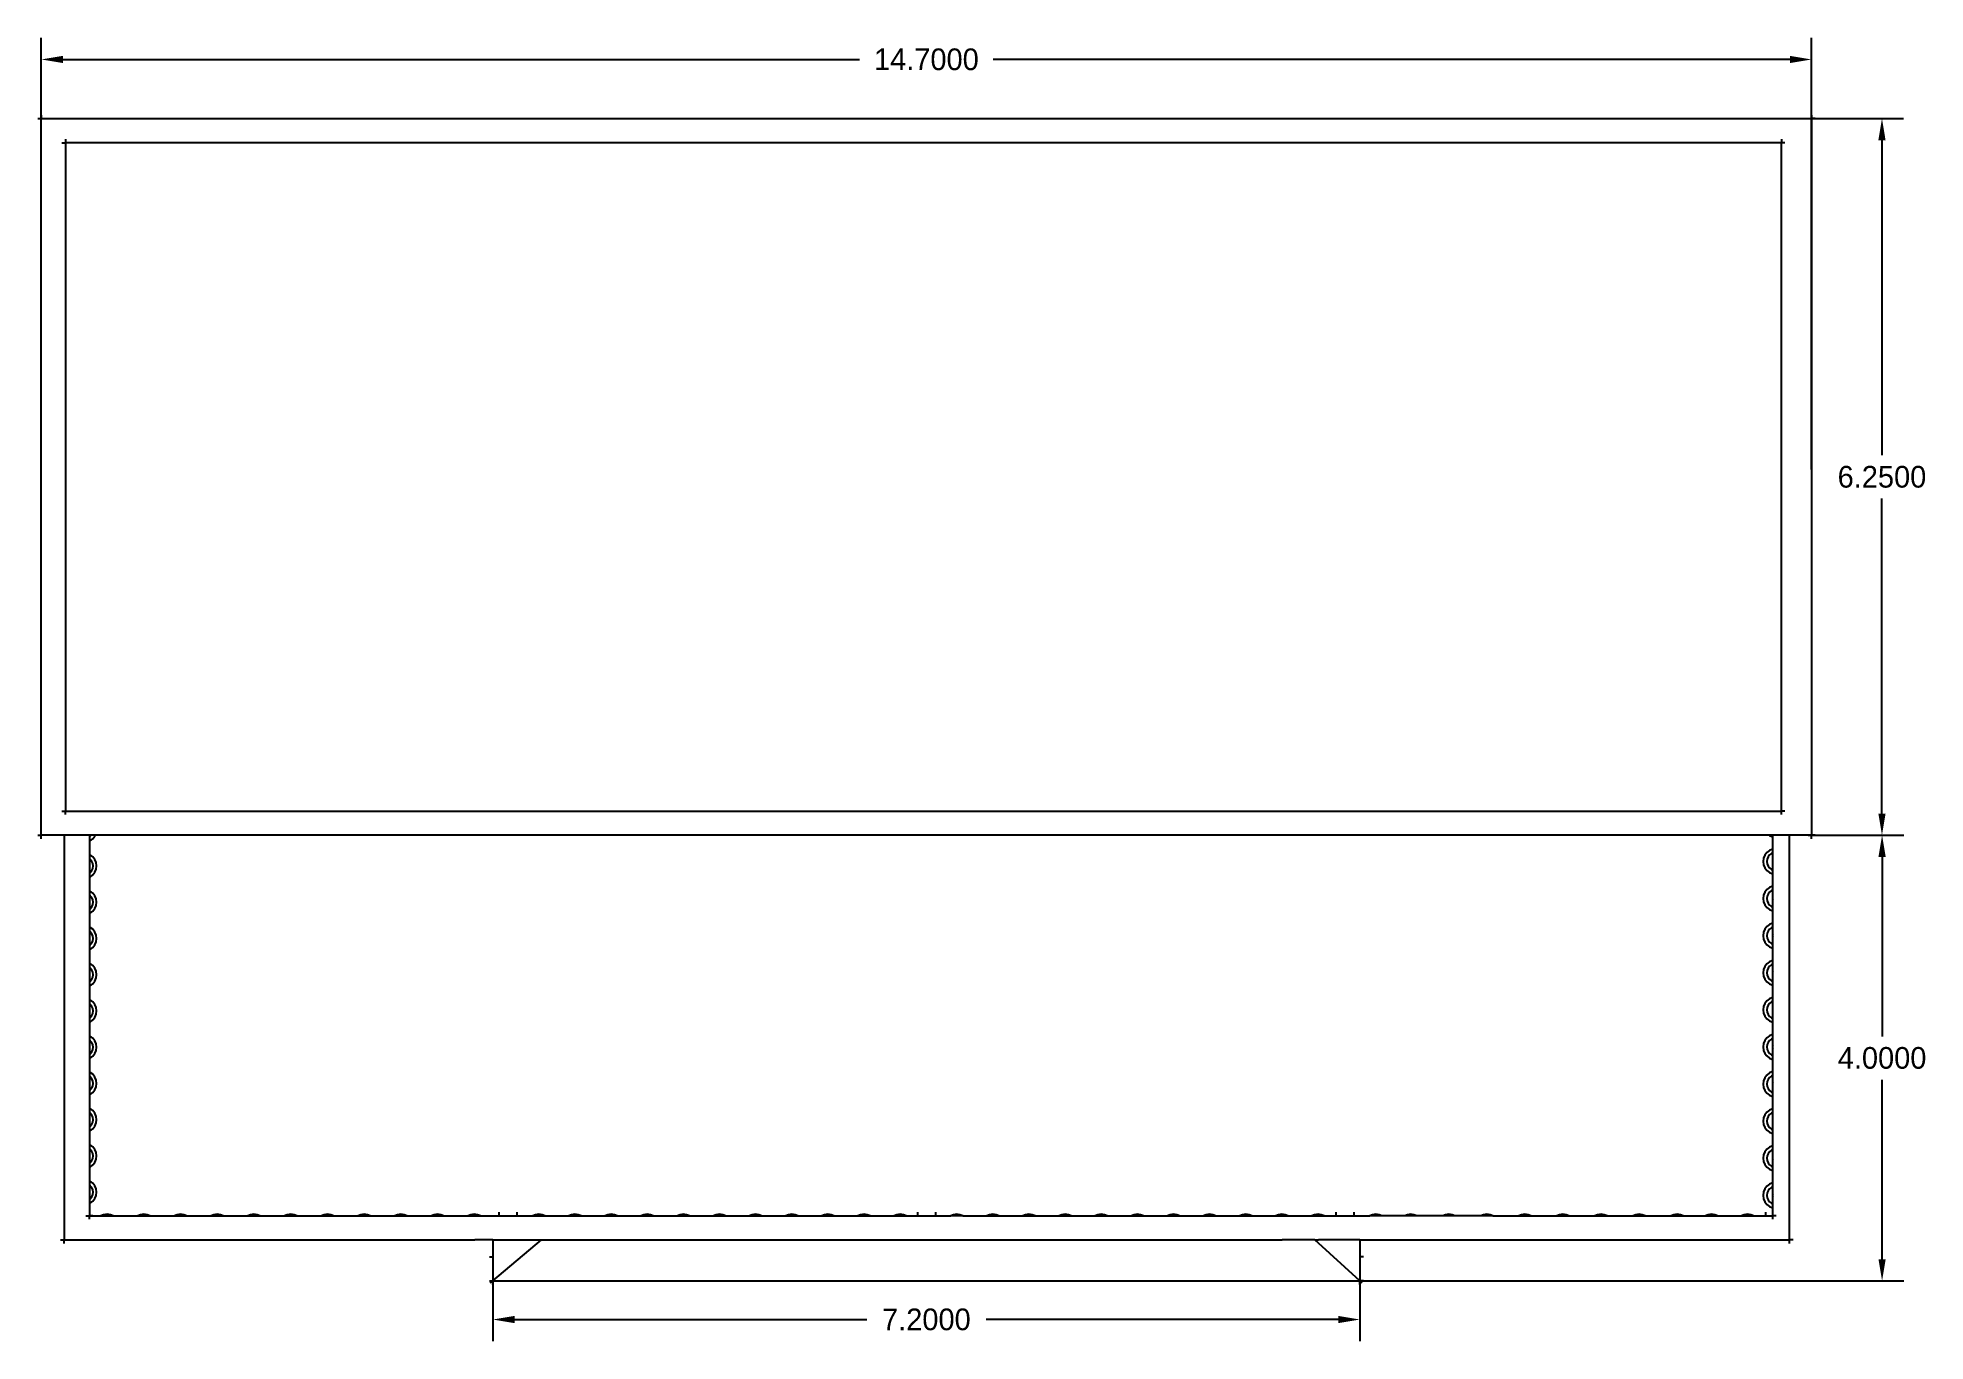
# Model space of a CAD drawing. Header units: metres. Extents: x -7.4 to 8.3, y -5.3 to 5.5.
import ezdxf

# ---------------------------------------------------------------- set-up
doc = ezdxf.new("R2010")
doc.units = ezdxf.units.M

msp = doc.modelspace()

# ---------------------------------------------------------------- linework, layer by layer
for p, q in [((-7.35, 1.912), (-7.35, 5.496)), ((7.35, 1.912), (7.35, 5.496)), ((-7.17, 5.316), (-0.555, 5.316)), ((7.17, 5.316), (0.555, 5.316)), ((-7.379, 4.825), (-7.35, 4.825)), ((-7.35, 4.854), (-7.35, 4.825)), ((-7.35, -1.125), (-7.35, 4.825)), ((-7.35, 4.825), (7.35, 4.825)), ((7.322, 4.825), (8.115, 4.825)), ((7.35, 4.854), (7.35, 4.825)), ((7.379, 4.825), (7.35, 4.825)), ((7.35, 4.825), (7.35, -1.125)), ((-7.179, 4.625), (-7.15, 4.625)), ((-7.15, 4.654), (-7.15, 4.625)), ((7.1, 4.625), (-7.15, 4.625)), ((-7.15, 4.625), (-7.15, -0.925)), ((7.1, 4.654), (7.1, 4.625)), ((7.1, -0.925), (7.1, 4.625)), ((7.129, 4.625), (7.1, 4.625)), ((7.935, 4.645), (7.935, 2.03)), ((7.935, -0.945), (7.935, 1.67)), ((-7.179, -0.925), (-7.15, -0.925)), ((-7.15, -0.925), (7.1, -0.925)), ((-7.15, -0.954), (-7.15, -0.925)), ((7.1, -0.954), (7.1, -0.925)), ((7.129, -0.925), (7.1, -0.925)), ((-7.379, -1.125), (-7.35, -1.125)), ((-7.35, -1.154), (-7.35, -1.125)), ((-7.16, -1.125), (-7.35, -1.125)), ((-7.16, -1.125), (-7.16, -4.485)), ((-6.95, -1.125), (-7.16, -1.125)), ((-6.937, -1.125), (-6.95, -1.125)), ((-6.95, -1.125), (-6.95, -1.139)), ((-6.95, -1.139), (-6.943, -1.133)), ((-6.95, -1.139), (-6.95, -1.174)), ((-6.95, -1.174), (-6.944, -1.171)), ((-6.95, -1.174), (-6.95, -1.285)), ((-6.944, -1.171), (-6.921, -1.154)), ((-6.943, -1.133), (-6.937, -1.125)), ((-6.902, -1.125), (-6.937, -1.125)), ((-6.921, -1.154), (-6.905, -1.132)), ((-6.905, -1.132), (-6.902, -1.125)), ((6.999, -1.125), (-6.902, -1.125)), ((7.002, -1.251), (6.98, -1.268)), ((6.999, -1.125), (7.002, -1.127)), ((7.028, -1.125), (6.999, -1.125)), ((7.002, -1.127), (7.027, -1.138)), ((7.027, -1.24), (7.002, -1.251)), ((7.027, -1.138), (7.028, -1.138)), ((7.028, -1.24), (7.027, -1.24)), ((7.168, -1.125), (7.028, -1.125)), ((7.028, -1.138), (7.028, -1.125)), ((7.028, -1.24), (7.028, -1.138)), ((7.028, -1.272), (7.028, -1.24)), ((7.168, -4.485), (7.168, -1.125)), ((7.35, -1.125), (7.168, -1.125)), ((7.322, -1.125), (8.115, -1.125)), ((7.35, -1.154), (7.35, -1.125)), ((7.379, -1.125), (7.35, -1.125)), ((7.781, -1.125), (8.116, -1.125)), ((-6.944, -1.288), (-6.95, -1.285)), ((-6.95, -1.285), (-6.95, -1.32)), ((-6.943, -1.326), (-6.95, -1.32)), ((-6.95, -1.32), (-6.95, -1.44)), ((-6.921, -1.304), (-6.944, -1.288)), ((-6.931, -1.342), (-6.943, -1.326)), ((-6.923, -1.36), (-6.931, -1.342)), ((-6.931, -1.418), (-6.923, -1.4)), ((-6.92, -1.38), (-6.923, -1.36)), ((-6.923, -1.4), (-6.92, -1.38)), ((-6.905, -1.327), (-6.921, -1.304)), ((-6.894, -1.352), (-6.905, -1.327)), ((-6.905, -1.433), (-6.894, -1.407)), ((-6.89, -1.38), (-6.894, -1.352)), ((-6.894, -1.407), (-6.89, -1.38)), ((6.952, -1.315), (6.948, -1.343)), ((6.948, -1.343), (6.952, -1.371)), ((6.963, -1.29), (6.952, -1.315)), ((6.952, -1.371), (6.963, -1.396)), ((6.98, -1.268), (6.963, -1.29)), ((6.963, -1.396), (6.98, -1.418)), ((6.981, -1.323), (6.978, -1.343)), ((6.978, -1.343), (6.981, -1.363)), ((6.989, -1.305), (6.981, -1.323)), ((6.981, -1.363), (6.989, -1.381)), ((7.001, -1.289), (6.989, -1.305)), ((6.989, -1.381), (7.001, -1.397)), ((7.017, -1.277), (7.001, -1.289)), ((7.001, -1.397), (7.017, -1.409)), ((7.028, -1.272), (7.017, -1.277)), ((7.017, -1.409), (7.028, -1.414)), ((7.026, -1.335), (7.025, -1.343)), ((7.025, -1.343), (7.026, -1.351)), ((7.028, -1.331), (7.026, -1.335)), ((7.026, -1.351), (7.028, -1.355)), ((7.028, -1.331), (7.028, -1.272)), ((7.028, -1.355), (7.028, -1.331)), ((7.028, -1.414), (7.028, -1.355)), ((7.936, -1.305), (7.936, -2.795)), ((-6.95, -1.44), (-6.943, -1.434)), ((-6.95, -1.44), (-6.95, -1.475)), ((-6.95, -1.475), (-6.944, -1.472)), ((-6.95, -1.475), (-6.95, -1.586)), ((-6.944, -1.472), (-6.921, -1.455)), ((-6.943, -1.434), (-6.931, -1.418)), ((-6.921, -1.455), (-6.905, -1.433)), ((6.98, -1.418), (7.002, -1.435)), ((7.002, -1.559), (6.98, -1.576)), ((7.002, -1.435), (7.027, -1.446)), ((7.027, -1.548), (7.002, -1.559)), ((7.027, -1.446), (7.028, -1.446)), ((7.028, -1.548), (7.027, -1.548)), ((7.028, -1.446), (7.028, -1.414)), ((7.028, -1.548), (7.028, -1.446)), ((7.028, -1.58), (7.028, -1.548)), ((-6.944, -1.589), (-6.95, -1.586)), ((-6.95, -1.586), (-6.95, -1.621)), ((-6.943, -1.627), (-6.95, -1.621)), ((-6.95, -1.621), (-6.95, -1.741)), ((-6.921, -1.605), (-6.944, -1.589)), ((-6.931, -1.643), (-6.943, -1.627)), ((-6.943, -1.735), (-6.931, -1.719)), ((-6.923, -1.661), (-6.931, -1.643)), ((-6.931, -1.719), (-6.923, -1.701)), ((-6.92, -1.681), (-6.923, -1.661)), ((-6.923, -1.701), (-6.92, -1.681)), ((-6.905, -1.628), (-6.921, -1.605)), ((-6.894, -1.653), (-6.905, -1.628)), ((-6.905, -1.734), (-6.894, -1.708)), ((-6.89, -1.681), (-6.894, -1.653)), ((-6.894, -1.708), (-6.89, -1.681)), ((6.952, -1.623), (6.948, -1.651)), ((6.948, -1.651), (6.952, -1.679)), ((6.963, -1.598), (6.952, -1.623)), ((6.952, -1.679), (6.963, -1.704)), ((6.98, -1.576), (6.963, -1.598)), ((6.963, -1.704), (6.98, -1.726)), ((6.981, -1.631), (6.978, -1.651)), ((6.978, -1.651), (6.981, -1.671)), ((6.989, -1.613), (6.981, -1.631)), ((6.981, -1.671), (6.989, -1.689)), ((7.001, -1.597), (6.989, -1.613)), ((6.989, -1.689), (7.001, -1.705)), ((7.017, -1.585), (7.001, -1.597)), ((7.001, -1.705), (7.017, -1.717)), ((7.028, -1.58), (7.017, -1.585)), ((7.017, -1.717), (7.028, -1.722)), ((7.026, -1.643), (7.025, -1.651)), ((7.025, -1.651), (7.026, -1.659)), ((7.028, -1.639), (7.026, -1.643)), ((7.026, -1.659), (7.028, -1.663)), ((7.028, -1.639), (7.028, -1.58)), ((7.028, -1.663), (7.028, -1.639)), ((7.028, -1.722), (7.028, -1.663)), ((7.028, -1.754), (7.028, -1.722)), ((-6.95, -1.741), (-6.943, -1.735)), ((-6.95, -1.741), (-6.95, -1.776)), ((-6.95, -1.776), (-6.944, -1.773)), ((-6.95, -1.776), (-6.95, -1.887)), ((-6.944, -1.773), (-6.921, -1.756)), ((-6.921, -1.756), (-6.905, -1.734)), ((6.98, -1.726), (7.002, -1.743)), ((7.002, -1.867), (6.98, -1.884)), ((7.002, -1.743), (7.027, -1.754)), ((7.027, -1.856), (7.002, -1.867)), ((7.027, -1.754), (7.028, -1.754)), ((7.028, -1.856), (7.027, -1.856)), ((7.028, -1.856), (7.028, -1.754)), ((7.028, -1.888), (7.028, -1.856)), ((-6.944, -1.89), (-6.95, -1.887)), ((-6.95, -1.887), (-6.95, -1.922)), ((-6.943, -1.928), (-6.95, -1.922)), ((-6.95, -1.922), (-6.95, -2.042)), ((-6.95, -2.042), (-6.943, -2.036)), ((-6.921, -1.906), (-6.944, -1.89)), ((-6.931, -1.944), (-6.943, -1.928)), ((-6.943, -2.036), (-6.931, -2.02)), ((-6.923, -1.962), (-6.931, -1.944)), ((-6.931, -2.02), (-6.923, -2.002)), ((-6.92, -1.982), (-6.923, -1.962)), ((-6.923, -2.002), (-6.92, -1.982)), ((-6.905, -1.929), (-6.921, -1.906)), ((-6.921, -2.057), (-6.905, -2.035)), ((-6.894, -1.954), (-6.905, -1.929)), ((-6.905, -2.035), (-6.894, -2.009)), ((-6.89, -1.982), (-6.894, -1.954)), ((-6.894, -2.009), (-6.89, -1.982)), ((6.952, -1.931), (6.948, -1.959)), ((6.948, -1.959), (6.952, -1.987)), ((6.963, -1.906), (6.952, -1.931)), ((6.952, -1.987), (6.963, -2.012)), ((6.98, -1.884), (6.963, -1.906)), ((6.963, -2.012), (6.98, -2.034)), ((6.981, -1.939), (6.978, -1.959)), ((6.978, -1.959), (6.981, -1.979)), ((6.98, -2.034), (7.002, -2.051)), ((6.989, -1.921), (6.981, -1.939)), ((6.981, -1.979), (6.989, -1.997)), ((7.001, -1.905), (6.989, -1.921)), ((6.989, -1.997), (7.001, -2.013)), ((7.017, -1.893), (7.001, -1.905)), ((7.001, -2.013), (7.017, -2.025)), ((7.028, -1.888), (7.017, -1.893)), ((7.017, -2.025), (7.028, -2.03)), ((7.026, -1.951), (7.025, -1.959)), ((7.025, -1.959), (7.026, -1.967)), ((7.028, -1.947), (7.026, -1.951)), ((7.026, -1.967), (7.028, -1.971)), ((7.028, -1.947), (7.028, -1.888)), ((7.028, -1.971), (7.028, -1.947)), ((7.028, -2.03), (7.028, -1.971)), ((7.028, -2.062), (7.028, -2.03)), ((-6.95, -2.042), (-6.95, -2.077)), ((-6.95, -2.077), (-6.944, -2.074)), ((-6.95, -2.077), (-6.95, -2.188)), ((-6.944, -2.191), (-6.95, -2.188)), ((-6.95, -2.188), (-6.95, -2.223)), ((-6.944, -2.074), (-6.921, -2.057)), ((-6.921, -2.207), (-6.944, -2.191)), ((6.98, -2.192), (6.963, -2.214)), ((7.002, -2.175), (6.98, -2.192)), ((7.002, -2.051), (7.027, -2.062)), ((7.027, -2.164), (7.002, -2.175)), ((7.027, -2.062), (7.028, -2.062)), ((7.028, -2.164), (7.027, -2.164)), ((7.028, -2.164), (7.028, -2.062)), ((7.028, -2.196), (7.028, -2.164)), ((-6.943, -2.229), (-6.95, -2.223)), ((-6.95, -2.223), (-6.95, -2.343)), ((-6.95, -2.343), (-6.943, -2.337)), ((-6.95, -2.343), (-6.95, -2.378)), ((-6.931, -2.245), (-6.943, -2.229)), ((-6.943, -2.337), (-6.931, -2.321)), ((-6.923, -2.263), (-6.931, -2.245)), ((-6.931, -2.321), (-6.923, -2.303)), ((-6.92, -2.283), (-6.923, -2.263)), ((-6.923, -2.303), (-6.92, -2.283)), ((-6.905, -2.23), (-6.921, -2.207)), ((-6.921, -2.358), (-6.905, -2.336)), ((-6.894, -2.255), (-6.905, -2.23)), ((-6.905, -2.336), (-6.894, -2.31)), ((-6.89, -2.283), (-6.894, -2.255)), ((-6.894, -2.31), (-6.89, -2.283)), ((6.952, -2.239), (6.948, -2.267)), ((6.948, -2.267), (6.952, -2.295)), ((6.963, -2.214), (6.952, -2.239)), ((6.952, -2.295), (6.963, -2.32)), ((6.963, -2.32), (6.98, -2.342)), ((6.981, -2.247), (6.978, -2.267)), ((6.978, -2.267), (6.981, -2.287)), ((6.98, -2.342), (7.002, -2.359)), ((6.989, -2.229), (6.981, -2.247)), ((6.981, -2.287), (6.989, -2.305)), ((7.001, -2.213), (6.989, -2.229)), ((6.989, -2.305), (7.001, -2.321)), ((7.017, -2.201), (7.001, -2.213)), ((7.001, -2.321), (7.017, -2.333)), ((7.028, -2.196), (7.017, -2.201)), ((7.017, -2.333), (7.028, -2.338)), ((7.026, -2.259), (7.025, -2.267)), ((7.025, -2.267), (7.026, -2.275)), ((7.028, -2.255), (7.026, -2.259)), ((7.026, -2.275), (7.028, -2.279)), ((7.028, -2.255), (7.028, -2.196)), ((7.028, -2.279), (7.028, -2.255)), ((7.028, -2.338), (7.028, -2.279)), ((7.028, -2.37), (7.028, -2.338)), ((-6.95, -2.378), (-6.944, -2.375)), ((-6.95, -2.378), (-6.95, -2.489)), ((-6.944, -2.492), (-6.95, -2.489)), ((-6.95, -2.489), (-6.95, -2.524)), ((-6.944, -2.375), (-6.921, -2.358)), ((-6.921, -2.508), (-6.944, -2.492)), ((6.98, -2.5), (6.963, -2.522)), ((7.002, -2.483), (6.98, -2.5)), ((7.002, -2.359), (7.027, -2.37)), ((7.027, -2.472), (7.002, -2.483)), ((7.028, -2.504), (7.017, -2.509)), ((7.027, -2.37), (7.028, -2.37)), ((7.028, -2.472), (7.027, -2.472)), ((7.028, -2.472), (7.028, -2.37)), ((7.028, -2.504), (7.028, -2.472)), ((7.028, -2.563), (7.028, -2.504)), ((-6.943, -2.53), (-6.95, -2.524)), ((-6.95, -2.524), (-6.95, -2.644)), ((-6.95, -2.644), (-6.943, -2.638)), ((-6.95, -2.644), (-6.95, -2.679)), ((-6.944, -2.676), (-6.921, -2.659)), ((-6.931, -2.546), (-6.943, -2.53)), ((-6.943, -2.638), (-6.931, -2.622)), ((-6.923, -2.564), (-6.931, -2.546)), ((-6.931, -2.622), (-6.923, -2.604)), ((-6.92, -2.584), (-6.923, -2.564)), ((-6.923, -2.604), (-6.92, -2.584)), ((-6.905, -2.531), (-6.921, -2.508)), ((-6.921, -2.659), (-6.905, -2.637)), ((-6.894, -2.556), (-6.905, -2.531)), ((-6.905, -2.637), (-6.894, -2.611)), ((-6.89, -2.584), (-6.894, -2.556)), ((-6.894, -2.611), (-6.89, -2.584)), ((6.952, -2.547), (6.948, -2.575)), ((6.948, -2.575), (6.952, -2.603)), ((6.963, -2.522), (6.952, -2.547)), ((6.952, -2.603), (6.963, -2.628)), ((6.963, -2.628), (6.98, -2.65)), ((6.981, -2.555), (6.978, -2.575)), ((6.978, -2.575), (6.981, -2.595)), ((6.98, -2.65), (7.002, -2.667)), ((6.989, -2.537), (6.981, -2.555)), ((6.981, -2.595), (6.989, -2.613)), ((7.001, -2.521), (6.989, -2.537)), ((6.989, -2.613), (7.001, -2.629)), ((7.017, -2.509), (7.001, -2.521)), ((7.001, -2.629), (7.017, -2.641)), ((7.017, -2.641), (7.028, -2.646)), ((7.026, -2.567), (7.025, -2.575)), ((7.025, -2.575), (7.026, -2.583)), ((7.028, -2.563), (7.026, -2.567)), ((7.026, -2.583), (7.028, -2.587)), ((7.028, -2.587), (7.028, -2.563)), ((7.028, -2.646), (7.028, -2.587)), ((7.028, -2.678), (7.028, -2.646)), ((-6.95, -2.679), (-6.944, -2.676)), ((-6.95, -2.679), (-6.95, -2.79)), ((-6.944, -2.793), (-6.95, -2.79)), ((-6.95, -2.79), (-6.95, -2.825)), ((-6.921, -2.809), (-6.944, -2.793)), ((-6.905, -2.832), (-6.921, -2.809)), ((6.98, -2.808), (6.963, -2.83)), ((7.002, -2.791), (6.98, -2.808)), ((7.017, -2.817), (7.001, -2.829)), ((7.002, -2.667), (7.027, -2.678)), ((7.027, -2.78), (7.002, -2.791)), ((7.028, -2.812), (7.017, -2.817)), ((7.027, -2.678), (7.028, -2.678)), ((7.028, -2.78), (7.027, -2.78)), ((7.028, -2.78), (7.028, -2.678)), ((7.028, -2.812), (7.028, -2.78)), ((7.028, -2.871), (7.028, -2.812)), ((-6.943, -2.831), (-6.95, -2.825)), ((-6.95, -2.825), (-6.95, -2.945)), ((-6.95, -2.945), (-6.943, -2.939)), ((-6.95, -2.945), (-6.95, -2.98)), ((-6.95, -2.98), (-6.944, -2.977)), ((-6.944, -2.977), (-6.921, -2.96)), ((-6.931, -2.847), (-6.943, -2.831)), ((-6.943, -2.939), (-6.931, -2.923)), ((-6.923, -2.865), (-6.931, -2.847)), ((-6.931, -2.923), (-6.923, -2.905)), ((-6.92, -2.885), (-6.923, -2.865)), ((-6.923, -2.905), (-6.92, -2.885)), ((-6.921, -2.96), (-6.905, -2.938)), ((-6.894, -2.857), (-6.905, -2.832)), ((-6.905, -2.938), (-6.894, -2.912)), ((-6.89, -2.885), (-6.894, -2.857)), ((-6.894, -2.912), (-6.89, -2.885)), ((6.952, -2.855), (6.948, -2.883)), ((6.948, -2.883), (6.952, -2.911)), ((6.963, -2.83), (6.952, -2.855)), ((6.952, -2.911), (6.963, -2.936)), ((6.963, -2.936), (6.98, -2.958)), ((6.981, -2.863), (6.978, -2.883)), ((6.978, -2.883), (6.981, -2.903)), ((6.98, -2.958), (7.002, -2.975)), ((6.989, -2.845), (6.981, -2.863)), ((6.981, -2.903), (6.989, -2.921)), ((7.001, -2.829), (6.989, -2.845)), ((6.989, -2.921), (7.001, -2.937)), ((7.001, -2.937), (7.017, -2.949)), ((7.002, -2.975), (7.027, -2.986)), ((7.017, -2.949), (7.028, -2.954)), ((7.026, -2.875), (7.025, -2.883)), ((7.025, -2.883), (7.026, -2.891)), ((7.028, -2.871), (7.026, -2.875)), ((7.026, -2.891), (7.028, -2.895)), ((7.028, -2.895), (7.028, -2.871)), ((7.028, -2.954), (7.028, -2.895)), ((7.028, -2.986), (7.028, -2.954)), ((-6.95, -2.98), (-6.95, -3.091)), ((-6.944, -3.094), (-6.95, -3.091)), ((-6.95, -3.091), (-6.95, -3.126)), ((-6.943, -3.132), (-6.95, -3.126)), ((-6.95, -3.126), (-6.95, -3.246)), ((-6.921, -3.11), (-6.944, -3.094)), ((-6.931, -3.148), (-6.943, -3.132)), ((-6.905, -3.133), (-6.921, -3.11)), ((-6.894, -3.158), (-6.905, -3.133)), ((6.98, -3.116), (6.963, -3.138)), ((7.002, -3.099), (6.98, -3.116)), ((7.017, -3.125), (7.001, -3.137)), ((7.027, -3.088), (7.002, -3.099)), ((7.028, -3.12), (7.017, -3.125)), ((7.027, -2.986), (7.028, -2.986)), ((7.028, -3.088), (7.027, -3.088)), ((7.028, -3.088), (7.028, -2.986)), ((7.028, -3.12), (7.028, -3.088)), ((7.028, -3.179), (7.028, -3.12)), ((-6.95, -3.246), (-6.943, -3.24)), ((-6.95, -3.246), (-6.95, -3.281)), ((-6.95, -3.281), (-6.944, -3.278)), ((-6.95, -3.281), (-6.95, -3.392)), ((-6.944, -3.278), (-6.921, -3.261)), ((-6.943, -3.24), (-6.931, -3.224)), ((-6.923, -3.166), (-6.931, -3.148)), ((-6.931, -3.224), (-6.923, -3.206)), ((-6.92, -3.186), (-6.923, -3.166)), ((-6.923, -3.206), (-6.92, -3.186)), ((-6.921, -3.261), (-6.905, -3.239)), ((-6.905, -3.239), (-6.894, -3.213)), ((-6.89, -3.186), (-6.894, -3.158)), ((-6.894, -3.213), (-6.89, -3.186)), ((6.952, -3.163), (6.948, -3.191)), ((6.948, -3.191), (6.952, -3.219)), ((6.963, -3.138), (6.952, -3.163)), ((6.952, -3.219), (6.963, -3.244)), ((6.963, -3.244), (6.98, -3.266)), ((6.981, -3.171), (6.978, -3.191)), ((6.978, -3.191), (6.981, -3.211)), ((6.98, -3.266), (7.002, -3.283)), ((6.989, -3.153), (6.981, -3.171)), ((6.981, -3.211), (6.989, -3.229)), ((7.001, -3.137), (6.989, -3.153)), ((6.989, -3.229), (7.001, -3.245)), ((7.001, -3.245), (7.017, -3.257)), ((7.002, -3.283), (7.027, -3.294)), ((7.017, -3.257), (7.028, -3.262)), ((7.026, -3.183), (7.025, -3.191)), ((7.025, -3.191), (7.026, -3.199)), ((7.028, -3.179), (7.026, -3.183)), ((7.026, -3.199), (7.028, -3.203)), ((7.028, -3.203), (7.028, -3.179)), ((7.028, -3.262), (7.028, -3.203)), ((7.028, -3.294), (7.028, -3.262)), ((7.936, -4.645), (7.936, -3.155)), ((-6.944, -3.395), (-6.95, -3.392)), ((-6.95, -3.392), (-6.95, -3.427)), ((-6.943, -3.433), (-6.95, -3.427)), ((-6.95, -3.427), (-6.95, -3.547)), ((-6.921, -3.411), (-6.944, -3.395)), ((-6.931, -3.449), (-6.943, -3.433)), ((-6.905, -3.434), (-6.921, -3.411)), ((-6.894, -3.459), (-6.905, -3.434)), ((6.963, -3.446), (6.952, -3.471)), ((6.98, -3.424), (6.963, -3.446)), ((7.002, -3.407), (6.98, -3.424)), ((7.001, -3.445), (6.989, -3.461)), ((7.017, -3.433), (7.001, -3.445)), ((7.027, -3.396), (7.002, -3.407)), ((7.028, -3.428), (7.017, -3.433)), ((7.027, -3.294), (7.028, -3.294)), ((7.028, -3.396), (7.027, -3.396)), ((7.028, -3.396), (7.028, -3.294)), ((7.028, -3.428), (7.028, -3.396)), ((7.028, -3.487), (7.028, -3.428)), ((-6.95, -3.547), (-6.943, -3.541)), ((-6.95, -3.547), (-6.95, -3.582)), ((-6.95, -3.582), (-6.944, -3.579)), ((-6.95, -3.582), (-6.95, -3.693)), ((-6.944, -3.579), (-6.921, -3.562)), ((-6.943, -3.541), (-6.931, -3.525)), ((-6.923, -3.467), (-6.931, -3.449)), ((-6.931, -3.525), (-6.923, -3.507)), ((-6.92, -3.487), (-6.923, -3.467)), ((-6.923, -3.507), (-6.92, -3.487)), ((-6.921, -3.562), (-6.905, -3.54)), ((-6.905, -3.54), (-6.894, -3.514)), ((-6.89, -3.487), (-6.894, -3.459)), ((-6.894, -3.514), (-6.89, -3.487)), ((6.952, -3.471), (6.948, -3.499)), ((6.948, -3.499), (6.952, -3.527)), ((6.952, -3.527), (6.963, -3.552)), ((6.963, -3.552), (6.98, -3.574)), ((6.981, -3.479), (6.978, -3.499)), ((6.978, -3.499), (6.981, -3.519)), ((6.98, -3.574), (7.002, -3.591)), ((6.989, -3.461), (6.981, -3.479)), ((6.981, -3.519), (6.989, -3.537)), ((6.989, -3.537), (7.001, -3.553)), ((7.001, -3.553), (7.017, -3.565)), ((7.002, -3.591), (7.027, -3.602)), ((7.017, -3.565), (7.028, -3.57)), ((7.026, -3.491), (7.025, -3.499)), ((7.025, -3.499), (7.026, -3.507)), ((7.028, -3.487), (7.026, -3.491)), ((7.026, -3.507), (7.028, -3.511)), ((7.027, -3.602), (7.028, -3.602)), ((7.028, -3.511), (7.028, -3.487)), ((7.028, -3.57), (7.028, -3.511)), ((7.028, -3.602), (7.028, -3.57)), ((7.028, -3.704), (7.028, -3.602)), ((-6.944, -3.696), (-6.95, -3.693)), ((-6.95, -3.693), (-6.95, -3.728)), ((-6.943, -3.734), (-6.95, -3.728)), ((-6.95, -3.728), (-6.95, -3.848)), ((-6.921, -3.712), (-6.944, -3.696)), ((-6.931, -3.75), (-6.943, -3.734)), ((-6.923, -3.768), (-6.931, -3.75)), ((-6.905, -3.735), (-6.921, -3.712)), ((-6.894, -3.76), (-6.905, -3.735)), ((-6.89, -3.788), (-6.894, -3.76)), ((6.963, -3.754), (6.952, -3.779)), ((6.98, -3.732), (6.963, -3.754)), ((7.002, -3.715), (6.98, -3.732)), ((7.001, -3.753), (6.989, -3.769)), ((7.017, -3.741), (7.001, -3.753)), ((7.027, -3.704), (7.002, -3.715)), ((7.028, -3.736), (7.017, -3.741)), ((7.028, -3.704), (7.027, -3.704)), ((7.028, -3.736), (7.028, -3.704)), ((7.028, -3.795), (7.028, -3.736)), ((-6.95, -3.848), (-6.943, -3.842)), ((-6.95, -3.848), (-6.95, -3.883)), ((-6.95, -3.883), (-6.944, -3.88)), ((-6.95, -3.883), (-6.95, -3.994)), ((-6.944, -3.88), (-6.921, -3.863)), ((-6.943, -3.842), (-6.931, -3.826)), ((-6.931, -3.826), (-6.923, -3.808)), ((-6.92, -3.788), (-6.923, -3.768)), ((-6.923, -3.808), (-6.92, -3.788)), ((-6.921, -3.863), (-6.905, -3.841)), ((-6.905, -3.841), (-6.894, -3.815)), ((-6.894, -3.815), (-6.89, -3.788)), ((6.952, -3.779), (6.948, -3.807)), ((6.948, -3.807), (6.952, -3.835)), ((6.952, -3.835), (6.963, -3.86)), ((6.963, -3.86), (6.98, -3.882)), ((6.981, -3.787), (6.978, -3.807)), ((6.978, -3.807), (6.981, -3.827)), ((6.98, -3.882), (7.002, -3.899)), ((6.989, -3.769), (6.981, -3.787)), ((6.981, -3.827), (6.989, -3.845)), ((6.989, -3.845), (7.001, -3.861)), ((7.001, -3.861), (7.017, -3.873)), ((7.002, -3.899), (7.027, -3.91)), ((7.017, -3.873), (7.028, -3.878)), ((7.026, -3.799), (7.025, -3.807)), ((7.025, -3.807), (7.026, -3.815)), ((7.028, -3.795), (7.026, -3.799)), ((7.026, -3.815), (7.028, -3.819)), ((7.027, -3.91), (7.028, -3.91)), ((7.028, -3.819), (7.028, -3.795)), ((7.028, -3.878), (7.028, -3.819)), ((7.028, -3.91), (7.028, -3.878)), ((7.028, -4.012), (7.028, -3.91)), ((-6.944, -3.997), (-6.95, -3.994)), ((-6.95, -3.994), (-6.95, -4.029)), ((-6.943, -4.035), (-6.95, -4.029)), ((-6.95, -4.029), (-6.95, -4.149)), ((-6.921, -4.013), (-6.944, -3.997)), ((-6.931, -4.051), (-6.943, -4.035)), ((-6.923, -4.069), (-6.931, -4.051)), ((-6.92, -4.089), (-6.923, -4.069)), ((-6.905, -4.036), (-6.921, -4.013)), ((-6.894, -4.061), (-6.905, -4.036)), ((-6.89, -4.089), (-6.894, -4.061)), ((6.963, -4.062), (6.952, -4.087)), ((6.98, -4.04), (6.963, -4.062)), ((7.002, -4.023), (6.98, -4.04)), ((7.001, -4.061), (6.989, -4.077)), ((7.017, -4.049), (7.001, -4.061)), ((7.027, -4.012), (7.002, -4.023)), ((7.028, -4.044), (7.017, -4.049)), ((7.028, -4.012), (7.027, -4.012)), ((7.028, -4.044), (7.028, -4.012)), ((7.028, -4.103), (7.028, -4.044)), ((-6.95, -4.149), (-6.943, -4.143)), ((-6.95, -4.149), (-6.95, -4.184)), ((-6.95, -4.184), (-6.944, -4.181)), ((-6.95, -4.184), (-6.95, -4.285)), ((-6.944, -4.181), (-6.921, -4.164)), ((-6.943, -4.143), (-6.931, -4.127)), ((-6.931, -4.127), (-6.923, -4.109)), ((-6.923, -4.109), (-6.92, -4.089)), ((-6.921, -4.164), (-6.905, -4.142)), ((-6.905, -4.142), (-6.894, -4.116)), ((-6.894, -4.116), (-6.89, -4.089)), ((6.952, -4.087), (6.948, -4.115)), ((6.948, -4.115), (6.952, -4.143)), ((6.952, -4.143), (6.963, -4.168)), ((6.963, -4.168), (6.98, -4.19)), ((6.981, -4.095), (6.978, -4.115)), ((6.978, -4.115), (6.981, -4.135)), ((6.98, -4.19), (7.002, -4.207)), ((6.989, -4.077), (6.981, -4.095)), ((6.981, -4.135), (6.989, -4.153)), ((6.989, -4.153), (7.001, -4.169)), ((7.001, -4.169), (7.017, -4.181)), ((7.002, -4.207), (7.027, -4.218)), ((7.017, -4.181), (7.028, -4.186)), ((7.026, -4.107), (7.025, -4.115)), ((7.025, -4.115), (7.026, -4.123)), ((7.028, -4.103), (7.026, -4.107)), ((7.026, -4.123), (7.028, -4.127)), ((7.027, -4.218), (7.028, -4.218)), ((7.028, -4.127), (7.028, -4.103)), ((7.028, -4.186), (7.028, -4.127)), ((7.028, -4.218), (7.028, -4.186)), ((7.028, -4.285), (7.028, -4.218)), ((-6.979, -4.285), (-6.95, -4.285)), ((-6.95, -4.314), (-6.95, -4.285)), ((-6.95, -4.285), (-6.854, -4.285)), ((-6.921, -4.285), (-6.95, -4.285)), ((-6.832, -4.276), (-6.854, -4.285)), ((-6.854, -4.285), (-6.754, -4.285)), ((-6.804, -4.272), (-6.832, -4.276)), ((-6.776, -4.276), (-6.804, -4.272)), ((-6.754, -4.285), (-6.776, -4.276)), ((-6.754, -4.285), (-6.549, -4.285)), ((-6.527, -4.276), (-6.549, -4.285)), ((-6.549, -4.285), (-6.449, -4.285)), ((-6.499, -4.272), (-6.527, -4.276)), ((-6.471, -4.276), (-6.499, -4.272)), ((-6.449, -4.285), (-6.471, -4.276)), ((-6.449, -4.285), (-6.244, -4.285)), ((-6.222, -4.276), (-6.244, -4.285)), ((-6.244, -4.285), (-6.144, -4.285)), ((-6.194, -4.272), (-6.222, -4.276)), ((-6.166, -4.276), (-6.194, -4.272)), ((-6.144, -4.285), (-6.166, -4.276)), ((-6.144, -4.285), (-5.939, -4.285)), ((-5.917, -4.276), (-5.939, -4.285)), ((-5.939, -4.285), (-5.839, -4.285)), ((-5.889, -4.272), (-5.917, -4.276)), ((-5.861, -4.276), (-5.889, -4.272)), ((-5.839, -4.285), (-5.861, -4.276)), ((-5.839, -4.285), (-5.634, -4.285)), ((-5.612, -4.276), (-5.634, -4.285)), ((-5.634, -4.285), (-5.534, -4.285)), ((-5.584, -4.272), (-5.612, -4.276)), ((-5.556, -4.276), (-5.584, -4.272)), ((-5.534, -4.285), (-5.556, -4.276)), ((-5.534, -4.285), (-5.329, -4.285)), ((-5.307, -4.276), (-5.329, -4.285)), ((-5.329, -4.285), (-5.229, -4.285)), ((-5.279, -4.272), (-5.307, -4.276)), ((-5.251, -4.276), (-5.279, -4.272)), ((-5.229, -4.285), (-5.251, -4.276)), ((-5.229, -4.285), (-5.024, -4.285)), ((-5.002, -4.276), (-5.024, -4.285)), ((-5.024, -4.285), (-4.924, -4.285)), ((-4.974, -4.272), (-5.002, -4.276)), ((-4.946, -4.276), (-4.974, -4.272)), ((-4.924, -4.285), (-4.946, -4.276)), ((-4.924, -4.285), (-4.719, -4.285)), ((-4.697, -4.276), (-4.719, -4.285)), ((-4.719, -4.285), (-4.619, -4.285)), ((-4.669, -4.272), (-4.697, -4.276)), ((-4.642, -4.276), (-4.669, -4.272)), ((-4.619, -4.285), (-4.642, -4.276)), ((-4.619, -4.285), (-4.414, -4.285)), ((-4.392, -4.276), (-4.414, -4.285)), ((-4.414, -4.285), (-4.314, -4.285)), ((-4.364, -4.272), (-4.392, -4.276)), ((-4.337, -4.276), (-4.364, -4.272)), ((-4.314, -4.285), (-4.337, -4.276)), ((-4.314, -4.285), (-4.109, -4.285)), ((-4.087, -4.276), (-4.109, -4.285)), ((-4.109, -4.285), (-4.009, -4.285)), ((-4.059, -4.272), (-4.087, -4.276)), ((-4.032, -4.276), (-4.059, -4.272)), ((-4.009, -4.285), (-4.032, -4.276)), ((-4.009, -4.285), (-3.804, -4.285)), ((-3.782, -4.276), (-3.804, -4.285)), ((-3.804, -4.285), (-3.704, -4.285)), ((-3.754, -4.272), (-3.782, -4.276)), ((-3.727, -4.276), (-3.754, -4.272)), ((-3.704, -4.285), (-3.727, -4.276)), ((-3.704, -4.285), (-3.55, -4.285)), ((-3.55, -4.256), (-3.55, -4.285)), ((-3.55, -4.285), (-3.4, -4.285)), ((-3.4, -4.256), (-3.4, -4.285)), ((-3.4, -4.285), (-3.268, -4.285)), ((-3.246, -4.276), (-3.268, -4.285)), ((-3.268, -4.285), (-3.168, -4.285)), ((-3.218, -4.272), (-3.246, -4.276)), ((-3.191, -4.276), (-3.218, -4.272)), ((-3.168, -4.285), (-3.191, -4.276)), ((-3.168, -4.285), (-2.968, -4.285)), ((-2.946, -4.276), (-2.968, -4.285)), ((-2.968, -4.285), (-2.868, -4.285)), ((-2.918, -4.272), (-2.946, -4.276)), ((-2.891, -4.276), (-2.918, -4.272)), ((-2.868, -4.285), (-2.891, -4.276)), ((-2.868, -4.285), (-2.668, -4.285)), ((-2.646, -4.276), (-2.668, -4.285)), ((-2.668, -4.285), (-2.568, -4.285)), ((-2.618, -4.272), (-2.646, -4.276)), ((-2.591, -4.276), (-2.618, -4.272)), ((-2.568, -4.285), (-2.591, -4.276)), ((-2.568, -4.285), (-2.368, -4.285)), ((-2.346, -4.276), (-2.368, -4.285)), ((-2.368, -4.285), (-2.268, -4.285)), ((-2.318, -4.272), (-2.346, -4.276)), ((-2.291, -4.276), (-2.318, -4.272)), ((-2.268, -4.285), (-2.291, -4.276)), ((-2.268, -4.285), (-2.068, -4.285)), ((-2.046, -4.276), (-2.068, -4.285)), ((-2.068, -4.285), (-1.968, -4.285)), ((-2.018, -4.272), (-2.046, -4.276)), ((-1.991, -4.276), (-2.018, -4.272)), ((-1.968, -4.285), (-1.991, -4.276)), ((-1.968, -4.285), (-1.768, -4.285)), ((-1.746, -4.276), (-1.768, -4.285)), ((-1.768, -4.285), (-1.668, -4.285)), ((-1.718, -4.272), (-1.746, -4.276)), ((-1.691, -4.276), (-1.718, -4.272)), ((-1.668, -4.285), (-1.691, -4.276)), ((-1.668, -4.285), (-1.468, -4.285)), ((-1.446, -4.276), (-1.468, -4.285)), ((-1.468, -4.285), (-1.368, -4.285)), ((-1.418, -4.272), (-1.446, -4.276)), ((-1.391, -4.276), (-1.418, -4.272)), ((-1.368, -4.285), (-1.391, -4.276)), ((-1.368, -4.285), (-1.168, -4.285)), ((-1.146, -4.276), (-1.168, -4.285)), ((-1.168, -4.285), (-1.068, -4.285)), ((-1.118, -4.272), (-1.146, -4.276)), ((-1.091, -4.276), (-1.118, -4.272)), ((-1.068, -4.285), (-1.091, -4.276)), ((-1.068, -4.285), (-0.868, -4.285)), ((-0.846, -4.276), (-0.868, -4.285)), ((-0.868, -4.285), (-0.768, -4.285)), ((-0.818, -4.272), (-0.846, -4.276)), ((-0.791, -4.276), (-0.818, -4.272)), ((-0.768, -4.285), (-0.791, -4.276)), ((-0.768, -4.285), (-0.568, -4.285)), ((-0.546, -4.276), (-0.568, -4.285)), ((-0.568, -4.285), (-0.468, -4.285)), ((-0.518, -4.272), (-0.546, -4.276)), ((-0.491, -4.276), (-0.518, -4.272)), ((-0.468, -4.285), (-0.491, -4.276)), ((-0.468, -4.285), (-0.268, -4.285)), ((-0.246, -4.276), (-0.268, -4.285)), ((-0.268, -4.285), (-0.168, -4.285)), ((-0.218, -4.272), (-0.246, -4.276)), ((-0.191, -4.276), (-0.218, -4.272)), ((-0.168, -4.285), (-0.191, -4.276)), ((-0.168, -4.285), (-0.075, -4.285)), ((-0.075, -4.256), (-0.075, -4.285)), ((-0.075, -4.285), (0.075, -4.285)), ((0.075, -4.256), (0.075, -4.285)), ((0.075, -4.285), (0.202, -4.285)), ((0.224, -4.276), (0.202, -4.285)), ((0.302, -4.285), (0.202, -4.285)), ((0.252, -4.272), (0.224, -4.276)), ((0.279, -4.276), (0.252, -4.272)), ((0.302, -4.285), (0.279, -4.276)), ((0.302, -4.285), (0.502, -4.285)), ((0.524, -4.276), (0.502, -4.285)), ((0.502, -4.285), (0.602, -4.285)), ((0.552, -4.272), (0.524, -4.276)), ((0.579, -4.276), (0.552, -4.272)), ((0.602, -4.285), (0.579, -4.276)), ((0.602, -4.285), (0.802, -4.285)), ((0.824, -4.276), (0.802, -4.285)), ((0.802, -4.285), (0.902, -4.285)), ((0.852, -4.272), (0.824, -4.276)), ((0.879, -4.276), (0.852, -4.272)), ((0.902, -4.285), (0.879, -4.276)), ((0.902, -4.285), (1.102, -4.285)), ((1.124, -4.276), (1.102, -4.285)), ((1.102, -4.285), (1.202, -4.285)), ((1.152, -4.272), (1.124, -4.276)), ((1.179, -4.276), (1.152, -4.272)), ((1.202, -4.285), (1.179, -4.276)), ((1.202, -4.285), (1.402, -4.285)), ((1.424, -4.276), (1.402, -4.285)), ((1.402, -4.285), (1.502, -4.285)), ((1.452, -4.272), (1.424, -4.276)), ((1.479, -4.276), (1.452, -4.272)), ((1.502, -4.285), (1.479, -4.276)), ((1.502, -4.285), (1.702, -4.285)), ((1.724, -4.276), (1.702, -4.285)), ((1.702, -4.285), (1.802, -4.285)), ((1.752, -4.272), (1.724, -4.276)), ((1.779, -4.276), (1.752, -4.272)), ((1.802, -4.285), (1.779, -4.276)), ((1.802, -4.285), (2.002, -4.285)), ((2.024, -4.276), (2.002, -4.285)), ((2.002, -4.285), (2.102, -4.285)), ((2.052, -4.272), (2.024, -4.276)), ((2.079, -4.276), (2.052, -4.272)), ((2.102, -4.285), (2.079, -4.276)), ((2.102, -4.285), (2.302, -4.285)), ((2.324, -4.276), (2.302, -4.285)), ((2.302, -4.285), (2.402, -4.285)), ((2.352, -4.272), (2.324, -4.276)), ((2.379, -4.276), (2.352, -4.272)), ((2.402, -4.285), (2.379, -4.276)), ((2.402, -4.285), (2.602, -4.285)), ((2.624, -4.276), (2.602, -4.285)), ((2.602, -4.285), (2.702, -4.285)), ((2.652, -4.272), (2.624, -4.276)), ((2.679, -4.276), (2.652, -4.272)), ((2.702, -4.285), (2.679, -4.276)), ((2.702, -4.285), (2.902, -4.285)), ((2.924, -4.276), (2.902, -4.285)), ((2.902, -4.285), (3.002, -4.285)), ((2.952, -4.272), (2.924, -4.276)), ((2.979, -4.276), (2.952, -4.272)), ((3.002, -4.285), (2.979, -4.276)), ((3.002, -4.285), (3.202, -4.285)), ((3.224, -4.276), (3.202, -4.285)), ((3.202, -4.285), (3.302, -4.285)), ((3.252, -4.272), (3.224, -4.276)), ((3.279, -4.276), (3.252, -4.272)), ((3.302, -4.285), (3.279, -4.276)), ((3.302, -4.285), (3.4, -4.285)), ((3.4, -4.256), (3.4, -4.285)), ((3.4, -4.285), (3.55, -4.285)), ((3.55, -4.256), (3.55, -4.285)), ((3.55, -4.285), (3.682, -4.285)), ((3.704, -4.276), (3.682, -4.285)), ((3.782, -4.285), (3.682, -4.285)), ((3.732, -4.272), (3.704, -4.276)), ((3.759, -4.276), (3.732, -4.272)), ((3.782, -4.285), (3.759, -4.276)), ((3.972, -4.285), (3.782, -4.285)), ((3.994, -4.276), (3.972, -4.285)), ((4.072, -4.285), (3.972, -4.285)), ((4.022, -4.272), (3.994, -4.276)), ((4.049, -4.276), (4.022, -4.272)), ((4.072, -4.285), (4.049, -4.276)), ((4.288, -4.285), (4.072, -4.285)), ((4.31, -4.276), (4.288, -4.285)), ((4.388, -4.285), (4.288, -4.285)), ((4.338, -4.272), (4.31, -4.276)), ((4.365, -4.276), (4.338, -4.272)), ((4.388, -4.285), (4.365, -4.276)), ((4.604, -4.285), (4.388, -4.285)), ((4.626, -4.276), (4.604, -4.285)), ((4.704, -4.285), (4.604, -4.285)), ((4.654, -4.272), (4.626, -4.276)), ((4.681, -4.276), (4.654, -4.272)), ((4.704, -4.285), (4.681, -4.276)), ((4.704, -4.285), (4.92, -4.285)), ((4.942, -4.276), (4.92, -4.285)), ((4.92, -4.285), (5.02, -4.285)), ((4.97, -4.272), (4.942, -4.276)), ((4.997, -4.276), (4.97, -4.272)), ((5.02, -4.285), (4.997, -4.276)), ((5.02, -4.285), (5.236, -4.285)), ((5.258, -4.276), (5.236, -4.285)), ((5.236, -4.285), (5.336, -4.285)), ((5.286, -4.272), (5.258, -4.276)), ((5.313, -4.276), (5.286, -4.272)), ((5.336, -4.285), (5.313, -4.276)), ((5.336, -4.285), (5.552, -4.285)), ((5.574, -4.276), (5.552, -4.285)), ((5.552, -4.285), (5.652, -4.285)), ((5.602, -4.272), (5.574, -4.276)), ((5.629, -4.276), (5.602, -4.272)), ((5.652, -4.285), (5.629, -4.276)), ((5.652, -4.285), (5.868, -4.285)), ((5.89, -4.276), (5.868, -4.285)), ((5.868, -4.285), (5.968, -4.285)), ((5.918, -4.272), (5.89, -4.276)), ((5.945, -4.276), (5.918, -4.272)), ((5.968, -4.285), (5.945, -4.276)), ((5.968, -4.285), (6.184, -4.285)), ((6.206, -4.276), (6.184, -4.285)), ((6.184, -4.285), (6.284, -4.285)), ((6.234, -4.272), (6.206, -4.276)), ((6.261, -4.276), (6.234, -4.272)), ((6.284, -4.285), (6.261, -4.276)), ((6.284, -4.285), (6.47, -4.285)), ((6.492, -4.276), (6.47, -4.285)), ((6.47, -4.285), (6.57, -4.285)), ((6.52, -4.272), (6.492, -4.276)), ((6.547, -4.276), (6.52, -4.272)), ((6.57, -4.285), (6.547, -4.276)), ((6.57, -4.285), (6.768, -4.285)), ((6.79, -4.276), (6.768, -4.285)), ((6.768, -4.285), (6.867, -4.285)), ((6.818, -4.272), (6.79, -4.276)), ((6.845, -4.276), (6.818, -4.272)), ((6.867, -4.285), (6.845, -4.276)), ((6.867, -4.285), (6.968, -4.285)), ((6.968, -4.256), (6.968, -4.285)), ((6.968, -4.285), (7.028, -4.285)), ((7.028, -4.314), (7.028, -4.285)), ((7.057, -4.285), (7.028, -4.285)), ((-7.189, -4.485), (-7.16, -4.485)), ((-7.16, -4.514), (-7.16, -4.485)), ((-7.16, -4.485), (-6.807, -4.485)), ((-6.807, -4.485), (-6.804, -4.485)), ((-6.807, -4.485), (-6.801, -4.485)), ((-6.804, -4.485), (-6.801, -4.485)), ((-6.801, -4.485), (-6.502, -4.485)), ((-6.502, -4.485), (-6.499, -4.485)), ((-6.502, -4.485), (-6.496, -4.485)), ((-6.499, -4.485), (-6.496, -4.485)), ((-6.496, -4.485), (-6.25, -4.485)), ((-6.25, -4.494), (-6.25, -4.485)), ((-6.25, -4.485), (-6.2, -4.485)), ((-6.2, -4.494), (-6.2, -4.485)), ((-6.2, -4.485), (-6.197, -4.485)), ((-6.197, -4.485), (-6.194, -4.485)), ((-6.197, -4.485), (-6.191, -4.485)), ((-6.194, -4.485), (-6.191, -4.485)), ((-6.191, -4.485), (-5.892, -4.485)), ((-5.892, -4.485), (-5.889, -4.485)), ((-5.892, -4.485), (-5.886, -4.485)), ((-5.889, -4.485), (-5.886, -4.485)), ((-5.886, -4.485), (-5.587, -4.485)), ((-5.587, -4.485), (-5.584, -4.485)), ((-5.587, -4.485), (-5.581, -4.485)), ((-5.584, -4.485), (-5.581, -4.485)), ((-5.581, -4.485), (-5.282, -4.485)), ((-5.282, -4.485), (-5.279, -4.485)), ((-5.282, -4.485), (-5.276, -4.485)), ((-5.279, -4.485), (-5.276, -4.485)), ((-5.276, -4.485), (-4.977, -4.485)), ((-4.977, -4.485), (-4.974, -4.485)), ((-4.977, -4.485), (-4.971, -4.485)), ((-4.974, -4.485), (-4.971, -4.485)), ((-4.971, -4.485), (-4.672, -4.485)), ((-4.672, -4.485), (-4.669, -4.485)), ((-4.672, -4.485), (-4.666, -4.485)), ((-4.669, -4.485), (-4.666, -4.485)), ((-4.666, -4.485), (-4.367, -4.485)), ((-4.367, -4.485), (-4.364, -4.485)), ((-4.367, -4.485), (-4.361, -4.485)), ((-4.364, -4.485), (-4.361, -4.485)), ((-4.361, -4.485), (-4.3, -4.485)), ((-4.3, -4.494), (-4.3, -4.485)), ((-4.3, -4.485), (-4.25, -4.485)), ((-4.25, -4.494), (-4.25, -4.485)), ((-4.25, -4.485), (-4.062, -4.485)), ((-4.062, -4.485), (-4.059, -4.485)), ((-4.062, -4.485), (-4.056, -4.485)), ((-4.059, -4.485), (-4.056, -4.485)), ((-4.056, -4.485), (-3.757, -4.485)), ((-3.757, -4.485), (-3.754, -4.485)), ((-3.757, -4.485), (-3.751, -4.485)), ((-3.754, -4.485), (-3.751, -4.485)), ((-3.6, -4.485), (-3.751, -4.485)), ((-3.6, -4.825), (-3.195, -4.485)), ((-3.6, -4.485), (-3.221, -4.485)), ((-3.6, -4.485), (-3.6, -4.625)), ((-3.221, -4.485), (-3.218, -4.485)), ((-3.221, -4.485), (-3.215, -4.485)), ((-3.218, -4.485), (-3.215, -4.485)), ((-3.215, -4.485), (-3.195, -4.485)), ((-3.195, -4.485), (-2.921, -4.485)), ((-2.921, -4.485), (-2.918, -4.485)), ((-2.921, -4.485), (-2.915, -4.485)), ((-2.918, -4.485), (-2.915, -4.485)), ((-2.915, -4.485), (-2.621, -4.485)), ((-2.621, -4.485), (-2.618, -4.485)), ((-2.621, -4.485), (-2.615, -4.485)), ((-2.618, -4.485), (-2.615, -4.485)), ((-2.615, -4.485), (-2.321, -4.485)), ((-2.321, -4.485), (-2.318, -4.485)), ((-2.321, -4.485), (-2.315, -4.485)), ((-2.318, -4.485), (-2.315, -4.485)), ((-2.315, -4.485), (-2.021, -4.485)), ((-2.021, -4.485), (-2.018, -4.485)), ((-2.021, -4.485), (-2.015, -4.485)), ((-2.018, -4.485), (-2.015, -4.485)), ((-2.015, -4.485), (-1.721, -4.485)), ((-1.721, -4.485), (-1.718, -4.485)), ((-1.721, -4.485), (-1.715, -4.485)), ((-1.718, -4.485), (-1.715, -4.485)), ((-1.715, -4.485), (-1.421, -4.485)), ((-1.421, -4.485), (-1.418, -4.485)), ((-1.421, -4.485), (-1.415, -4.485)), ((-1.418, -4.485), (-1.415, -4.485)), ((-1.415, -4.485), (-1.121, -4.485)), ((-1.121, -4.485), (-1.118, -4.485)), ((-1.121, -4.485), (-1.115, -4.485)), ((-1.118, -4.485), (-1.115, -4.485)), ((-1.115, -4.485), (-0.821, -4.485)), ((-0.821, -4.485), (-0.818, -4.485)), ((-0.821, -4.485), (-0.815, -4.485)), ((-0.818, -4.485), (-0.815, -4.485)), ((-0.815, -4.485), (-0.521, -4.485)), ((-0.521, -4.485), (-0.518, -4.485)), ((-0.521, -4.485), (-0.515, -4.485)), ((-0.518, -4.485), (-0.515, -4.485)), ((-0.515, -4.485), (-0.221, -4.485)), ((-0.221, -4.485), (-0.218, -4.485)), ((-0.221, -4.485), (-0.215, -4.485)), ((-0.218, -4.485), (-0.215, -4.485)), ((-0.215, -4.485), (0.249, -4.485)), ((0.249, -4.485), (0.252, -4.485)), ((0.249, -4.485), (0.255, -4.485)), ((0.252, -4.485), (0.255, -4.485)), ((0.255, -4.485), (0.549, -4.485)), ((0.549, -4.485), (0.552, -4.485)), ((0.549, -4.485), (0.555, -4.485)), ((0.552, -4.485), (0.555, -4.485)), ((0.555, -4.485), (0.849, -4.485)), ((0.849, -4.485), (0.852, -4.485)), ((0.849, -4.485), (0.855, -4.485)), ((0.852, -4.485), (0.855, -4.485)), ((0.855, -4.485), (1.149, -4.485)), ((1.149, -4.485), (1.152, -4.485)), ((1.149, -4.485), (1.155, -4.485)), ((1.152, -4.485), (1.155, -4.485)), ((1.155, -4.485), (1.449, -4.485)), ((1.449, -4.485), (1.452, -4.485)), ((1.449, -4.485), (1.455, -4.485)), ((1.452, -4.485), (1.455, -4.485)), ((1.455, -4.485), (1.749, -4.485)), ((1.749, -4.485), (1.752, -4.485)), ((1.749, -4.485), (1.755, -4.485)), ((1.752, -4.485), (1.755, -4.485)), ((1.755, -4.485), (2.049, -4.485)), ((2.049, -4.485), (2.052, -4.485)), ((2.049, -4.485), (2.055, -4.485)), ((2.052, -4.485), (2.055, -4.485)), ((2.055, -4.485), (2.349, -4.485)), ((2.349, -4.485), (2.352, -4.485)), ((2.349, -4.485), (2.355, -4.485)), ((2.352, -4.485), (2.355, -4.485)), ((2.355, -4.485), (2.649, -4.485)), ((2.649, -4.485), (2.652, -4.485)), ((2.649, -4.485), (2.655, -4.485)), ((2.652, -4.485), (2.655, -4.485)), ((2.655, -4.485), (2.949, -4.485)), ((2.949, -4.485), (2.952, -4.485)), ((2.949, -4.485), (2.955, -4.485)), ((2.952, -4.485), (2.955, -4.485)), ((3.226, -4.485), (2.955, -4.485)), ((3.6, -4.825), (3.226, -4.485)), ((3.226, -4.485), (3.249, -4.485)), ((3.249, -4.485), (3.252, -4.485)), ((3.249, -4.485), (3.255, -4.485)), ((3.252, -4.485), (3.255, -4.485)), ((3.6, -4.485), (3.255, -4.485)), ((3.6, -4.485), (3.729, -4.485)), ((3.6, -4.485), (3.6, -4.625)), ((3.729, -4.485), (3.732, -4.485)), ((3.729, -4.485), (3.735, -4.485)), ((3.732, -4.485), (3.735, -4.485)), ((3.735, -4.485), (4.019, -4.485)), ((4.019, -4.485), (4.022, -4.485)), ((4.019, -4.485), (4.025, -4.485)), ((4.022, -4.485), (4.025, -4.485)), ((4.025, -4.485), (4.25, -4.485)), ((4.25, -4.494), (4.25, -4.485)), ((4.25, -4.485), (4.3, -4.485)), ((4.3, -4.494), (4.3, -4.485)), ((4.3, -4.485), (4.335, -4.485)), ((4.335, -4.485), (4.338, -4.485)), ((4.335, -4.485), (4.341, -4.485)), ((4.338, -4.485), (4.341, -4.485)), ((4.341, -4.485), (4.651, -4.485)), ((4.651, -4.485), (4.654, -4.485)), ((4.651, -4.485), (4.657, -4.485)), ((4.654, -4.485), (4.657, -4.485)), ((4.657, -4.485), (4.967, -4.485)), ((4.967, -4.485), (4.97, -4.485)), ((4.967, -4.485), (4.973, -4.485)), ((4.97, -4.485), (4.973, -4.485)), ((4.973, -4.485), (5.283, -4.485)), ((5.283, -4.485), (5.286, -4.485)), ((5.283, -4.485), (5.289, -4.485)), ((5.286, -4.485), (5.289, -4.485)), ((5.289, -4.485), (5.599, -4.485)), ((5.599, -4.485), (5.602, -4.485)), ((5.599, -4.485), (5.605, -4.485)), ((5.602, -4.485), (5.605, -4.485)), ((5.605, -4.485), (5.915, -4.485)), ((5.915, -4.485), (5.918, -4.485)), ((5.915, -4.485), (5.921, -4.485)), ((5.918, -4.485), (5.921, -4.485)), ((5.921, -4.485), (6.2, -4.485)), ((6.2, -4.494), (6.2, -4.485)), ((6.2, -4.485), (6.231, -4.485)), ((6.231, -4.485), (6.234, -4.485)), ((6.231, -4.485), (6.237, -4.485)), ((6.234, -4.485), (6.237, -4.485)), ((6.237, -4.485), (6.25, -4.485)), ((6.25, -4.494), (6.25, -4.485)), ((6.25, -4.485), (6.517, -4.485)), ((6.517, -4.485), (6.52, -4.485)), ((6.517, -4.485), (6.523, -4.485)), ((6.52, -4.485), (6.523, -4.485)), ((6.523, -4.485), (6.815, -4.485)), ((6.815, -4.485), (6.818, -4.485)), ((6.815, -4.485), (6.821, -4.485)), ((6.818, -4.485), (6.821, -4.485)), ((6.821, -4.485), (7.168, -4.485)), ((7.197, -4.485), (7.168, -4.485)), ((7.168, -4.514), (7.168, -4.485)), ((-3.629, -4.625), (-3.6, -4.625)), ((-3.6, -4.625), (-3.6, -4.825)), ((3.629, -4.625), (3.6, -4.625)), ((3.6, -4.625), (3.6, -4.825)), ((-3.629, -4.825), (-3.6, -4.825)), ((-3.621, -4.842), (-3.6, -4.825)), ((-3.6, -4.787), (-3.6, -5.326)), ((-3.6, -4.825), (3.6, -4.825)), ((-3.6, -4.854), (-3.6, -4.825)), ((3.528, -4.825), (8.116, -4.825)), ((3.6, -4.787), (3.6, -5.326)), ((3.629, -4.825), (3.6, -4.825)), ((3.6, -4.854), (3.6, -4.825)), ((3.62, -4.843), (3.6, -4.825)), ((-3.42, -5.146), (-0.495, -5.146)), ((3.42, -5.146), (0.495, -5.146))]:
    msp.add_line(p, q)
for points in [[(-7.17, 5.346), (-7.17, 5.286), (-7.35, 5.316)], [(7.17, 5.346), (7.17, 5.286), (7.35, 5.316)], [(7.905, 4.645), (7.965, 4.645), (7.935, 4.825)], [(7.905, -0.945), (7.965, -0.945), (7.935, -1.125)], [(7.906, -1.305), (7.966, -1.305), (7.936, -1.125)], [(7.906, -4.645), (7.966, -4.645), (7.936, -4.825)], [(-3.42, -5.116), (-3.42, -5.176), (-3.6, -5.146)], [(3.42, -5.116), (3.42, -5.176), (3.6, -5.146)]]:
    msp.add_solid(points)

# ---------------------------------------------------------------- texts
at = {"char_height": 0.18, "attachment_point": 5}
for s, insert in [('\\A1;14.7000', (0, 5.316)), ('\\A1;6.2500', (7.935, 1.85)), ('\\A1;4.0000', (7.936, -2.975)), ('\\A1;7.2000', (0, -5.146))]:
    msp.add_mtext(s, dxfattribs=dict(at, insert=insert))

doc.saveas('drawing.dxf')
